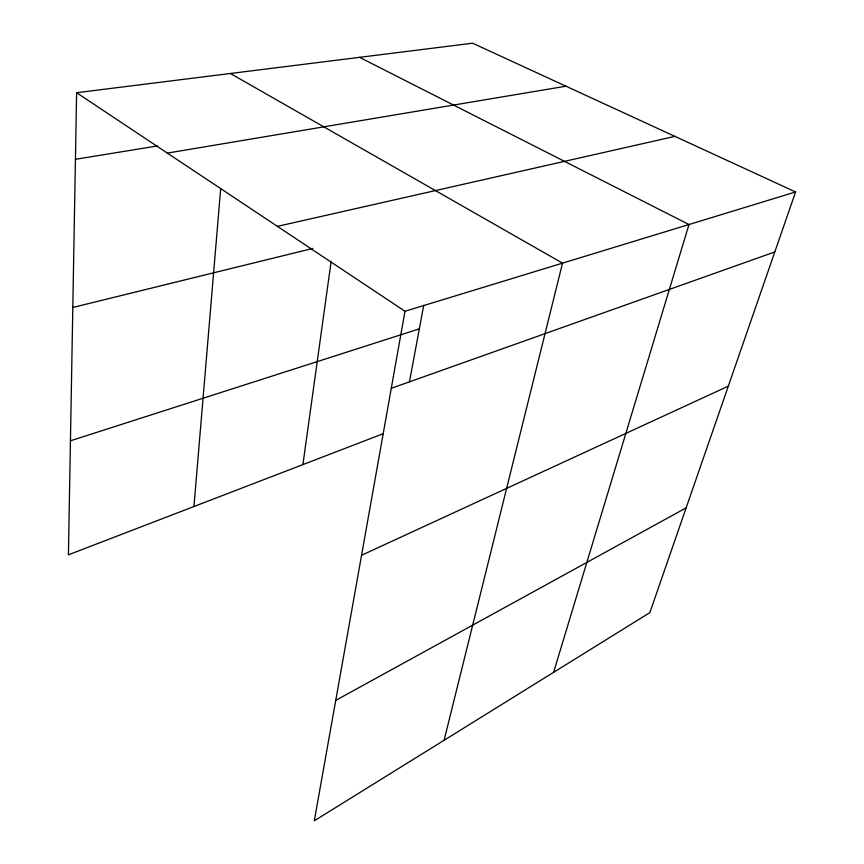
<?xml version="1.0" encoding="UTF-8"?>
<svg xmlns="http://www.w3.org/2000/svg" width="864" height="864" viewBox="0 0 864 864"><rect width="100%" height="100%" fill="white"/><g stroke="black" fill="none" stroke-linecap="round" stroke-linejoin="round"><path stroke-width="1.3" d="M795.582 191.959L404.989 311.267L314.302 820.8L649.858 612.619L795.582 191.959L472.608 43.2L76.615 92.718L68.418 554.818L383.443 433.62M193.946 506.52L220.698 188.482M302.897 464.605L331.085 261.9M409.46 381.823L423.749 305.186M444.107 740.264L562.529 263.153L230.375 73.494M553.608 672.322L688.986 224.521L359.521 57.337M335.729 700.391L686.135 507.87M361.562 555.271L728.298 386.165M391.273 388.325L774.803 251.932M70.438 440.802L419.342 328.849M72.803 307.465L312.79 248.422M277.398 226.357L674.892 136.372M167.346 153.101L565.963 86.195M75.438 159.3L157.615 145.93M76.615 92.718L404.989 311.267"/></g></svg>
